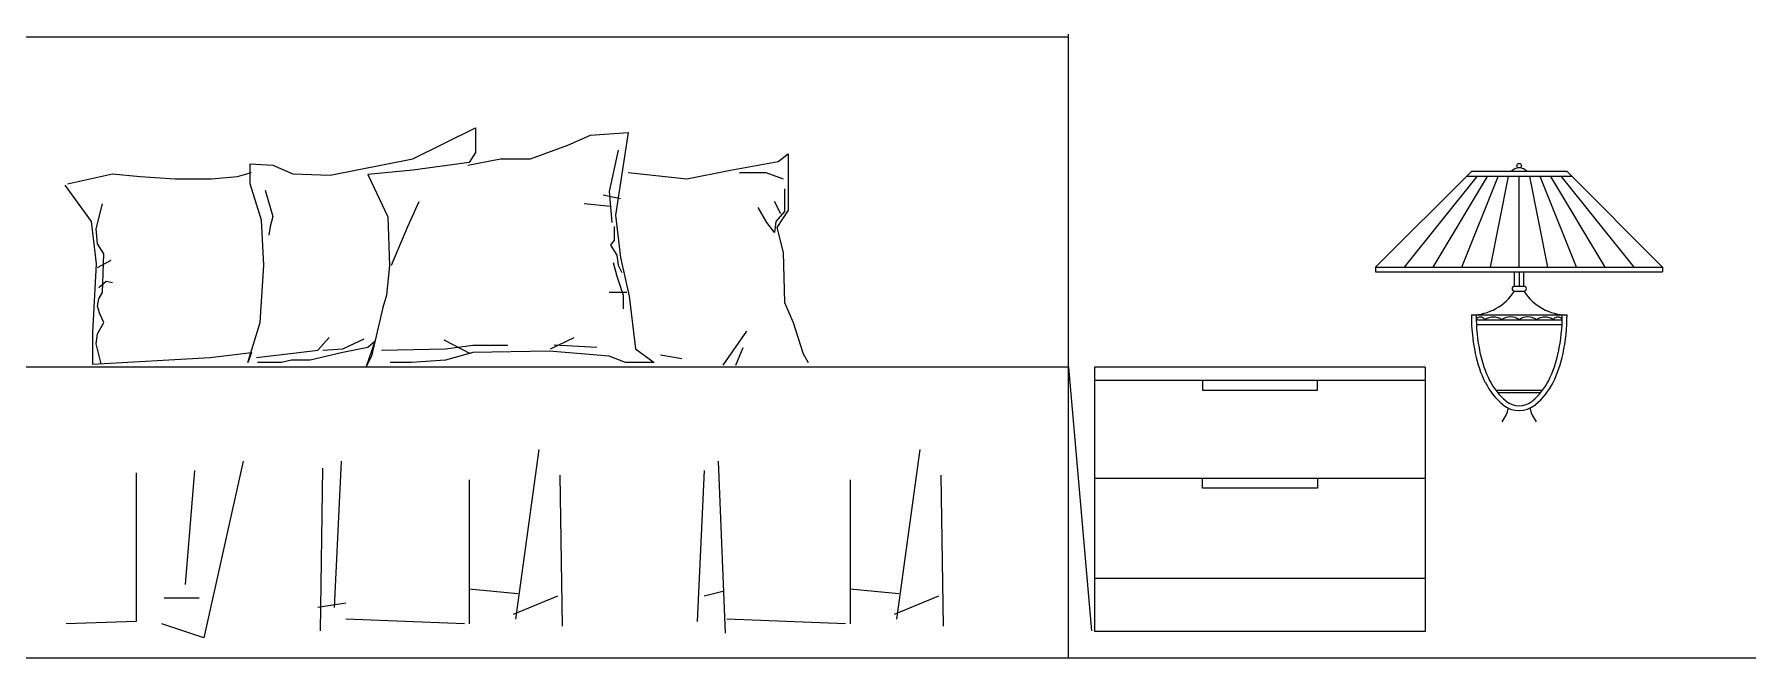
# Model space of a CAD drawing. Header units: inches. Extents: x 18.5 to 61, y 8.5 to 33.3.
# Drawn here: x 45.55 to 48.141, y 11.22 to 12.164 of the extents above; entities that cross this region are included whole.
import ezdxf

# ---------------------------------------------------------------- set-up
doc = ezdxf.new("R2010")
doc.units = ezdxf.units.IN
doc.header["$MEASUREMENT"] = 0
doc.layers.add('02', color=2, linetype='Continuous')
doc.layers.add('1', color=1, linetype='Continuous')

msp = doc.modelspace()

# ---------------------------------------------------------------- linework, layer by layer
at = {"layer": '02'}
for p, q in [((45.3141, 12.1595), (47.1141, 12.1595)), ((47.1141, 11.2196), (47.1141, 12.1636)), ((46.1224, 11.9748), (46.217, 12.0221)), ((46.217, 12.0221), (46.217, 11.9843)), ((46.357, 11.9956), (46.3911, 12.0108)), ((46.3911, 12.0108), (46.4479, 12.0146)), ((46.4479, 12.0146), (46.4289, 11.8897)), ((45.9976, 11.9503), (46.1224, 11.9748)), ((46.2057, 11.9654), (46.2549, 11.9748)), ((46.217, 11.9843), (46.2076, 11.9692)), ((46.2549, 11.9748), (46.3003, 11.9748)), ((46.3003, 11.9748), (46.357, 11.9956)), ((46.4327, 11.9881), (46.4195, 11.9257)), ((46.603, 11.9578), (46.6749, 11.9711)), ((46.6749, 11.9711), (46.69, 11.9824)), ((46.69, 11.9824), (46.69, 11.8973)), ((45.6002, 11.937), (45.6683, 11.9521)), ((45.6683, 11.9521), (45.71, 11.9484)), ((45.71, 11.9484), (45.7629, 11.9446)), ((45.7629, 11.9446), (45.8178, 11.9446)), ((45.8178, 11.9446), (45.8575, 11.9484)), ((45.8575, 11.9484), (45.8784, 11.954)), ((45.8765, 11.937), (45.8765, 11.9673)), ((45.8765, 11.9673), (45.9105, 11.9654)), ((45.9105, 11.9654), (45.9408, 11.9521)), ((45.9408, 11.9521), (45.9976, 11.9503)), ((46.1224, 11.9578), (46.0544, 11.9513)), ((46.0544, 11.9513), (46.0845, 11.8871)), ((46.2076, 11.9692), (46.1224, 11.9578)), ((46.4479, 11.954), (46.5368, 11.9446)), ((46.5368, 11.9446), (46.603, 11.9578)), ((46.6163, 11.954), (46.656, 11.954)), ((46.656, 11.954), (46.6825, 11.9446)), ((47.5783, 11.8109, 0.3429), (47.723, 11.9556, 0.3429)), ((47.6217, 11.8109, 0.3429), (47.7317, 11.9484, 0.3429)), ((47.6651, 11.8109, 0.3429), (47.7476, 11.9484, 0.3429)), ((47.7085, 11.8109, 0.3429), (47.7635, 11.9484, 0.3429)), ((47.8749, 11.9484, 0.3429), (47.7158, 11.9484, 0.3429)), ((47.8677, 11.9556, 0.3429), (47.723, 11.9556, 0.3429)), ((47.7519, 11.8109, 0.3429), (47.7794, 11.9484, 0.3429)), ((47.7953, 11.8109, 0.3429), (47.7953, 11.9484, 0.3429)), ((47.8387, 11.8109, 0.3429), (47.8112, 11.9484, 0.3429)), ((47.8821, 11.8109, 0.3429), (47.8272, 11.9484, 0.3429)), ((47.9255, 11.8109, 0.3429), (47.8431, 11.9484, 0.3429)), ((47.859, 11.9484, 0.3429), (47.9689, 11.8109, 0.3429)), ((47.8677, 11.9556, 0.3429), (48.0123, 11.8109, 0.3429)), ((45.5964, 11.9351), (45.6362, 11.8803)), ((45.8935, 11.8822), (45.8765, 11.937)), ((45.8992, 11.9276), (45.9105, 11.8878)), ((46.4365, 11.9143), (46.41, 11.92)), ((46.4195, 11.9257), (46.4233, 11.8784)), ((46.6844, 11.9295), (46.6844, 11.8954)), ((45.6437, 11.8689), (45.6532, 11.9068)), ((46.1149, 11.8727), (46.1319, 11.9105)), ((46.4214, 11.903), (46.3816, 11.9068)), ((46.6579, 11.8784), (46.6446, 11.9011)), ((46.6787, 11.8916), (46.6692, 11.9105)), ((46.6844, 11.8954), (46.6711, 11.8803)), ((46.69, 11.8973), (46.673, 11.8708)), ((45.6362, 11.8803), (45.6437, 11.816)), ((45.6456, 11.8462), (45.6437, 11.8689)), ((45.8973, 11.8141), (45.8935, 11.8822)), ((45.9067, 11.8727), (45.9048, 11.8595)), ((45.9105, 11.8878), (45.9067, 11.8727)), ((46.0845, 11.8871), (46.0872, 11.8133)), ((46.0903, 11.8141), (46.1149, 11.8727)), ((46.427, 11.8727), (46.427, 11.8519)), ((46.4289, 11.8897), (46.4365, 11.8254)), ((46.6692, 11.8633), (46.6579, 11.8784)), ((46.6711, 11.8803), (46.6692, 11.8633)), ((46.673, 11.8708), (46.6825, 11.833)), ((45.6551, 11.8311), (45.6456, 11.8462)), ((46.427, 11.8519), (46.4214, 11.8443)), ((46.4214, 11.8443), (46.4308, 11.8292)), ((45.6437, 11.816), (45.6381, 11.712)), ((45.6456, 11.8103), (45.6664, 11.8216)), ((45.6532, 11.7725), (45.6551, 11.8311)), ((46.4252, 11.8179), (46.4308, 11.7971)), ((46.4308, 11.8292), (46.4327, 11.8141)), ((46.4365, 11.8254), (46.4498, 11.7668)), ((46.6825, 11.833), (46.6844, 11.7573)), ((45.6475, 11.78), (45.6589, 11.7895)), ((45.6589, 11.7895), (45.6683, 11.7876)), ((45.8916, 11.7271), (45.8973, 11.8141)), ((46.0872, 11.8133), (46.0827, 11.7687)), ((46.4308, 11.7971), (46.4403, 11.7687)), ((46.4327, 11.8141), (46.4384, 11.8027)), ((47.5783, 11.8109, 0.3429), (47.5783, 11.8037, 0.3429)), ((47.5783, 11.8109, 0.3429), (48.0123, 11.8109, 0.3429)), ((47.5783, 11.8037, 0.3429), (48.0123, 11.8037, 0.3429)), ((47.7881, 11.782, 0.3429), (47.7881, 11.8037, 0.3429)), ((47.7953, 11.8037, 0.3429), (47.7953, 11.782, 0.3429)), ((47.8026, 11.782, 0.3429), (47.8026, 11.8037, 0.3429)), ((48.0123, 11.8109, 0.3429), (48.0123, 11.8037, 0.3429)), ((45.6456, 11.7517), (45.6475, 11.763)), ((45.6475, 11.763), (45.6532, 11.7725)), ((46.0827, 11.7687), (46.077, 11.7498)), ((46.446, 11.7725), (46.4195, 11.7725)), ((46.4403, 11.7687), (46.4403, 11.7479)), ((46.4498, 11.7668), (46.4592, 11.6874)), ((47.7881, 11.782, 0.3429), (47.8026, 11.782, 0.3429)), ((47.7881, 11.7748, 0.3429), (47.8026, 11.7748, 0.3429)), ((45.6494, 11.7403), (45.6456, 11.7517)), ((45.6551, 11.7271), (45.6494, 11.7403)), ((46.077, 11.7498), (46.06, 11.676)), ((46.6844, 11.7573), (46.6976, 11.7271)), ((47.723, 11.7386, 0.3429), (47.8677, 11.7386, 0.3429)), ((45.6381, 11.712), (45.6381, 11.664)), ((45.6456, 11.7101), (45.6551, 11.7271)), ((45.8727, 11.6666), (45.8916, 11.7271)), ((46.5917, 11.6628), (46.6276, 11.7138)), ((46.6976, 11.7271), (46.7127, 11.6798)), ((47.7303, 11.7314, 0.3429), (47.8603, 11.7314, 0.3429)), ((47.7303, 11.7241, 0.3429), (47.8603, 11.7241, 0.3429)), ((45.6437, 11.6949), (45.6456, 11.7101)), ((45.6513, 11.6647), (45.6437, 11.6949)), ((45.9502, 11.6817), (45.9786, 11.6855)), ((45.9786, 11.6855), (45.9957, 11.7044)), ((45.9862, 11.6855), (46.0165, 11.6874)), ((46.0165, 11.6874), (46.0486, 11.7025)), ((46.0543, 11.6893), (46.0165, 11.6817)), ((46.0524, 11.6609), (46.0657, 11.6987)), ((46.0657, 11.6987), (46.0543, 11.6893)), ((46.0751, 11.6855), (46.1716, 11.6874)), ((46.2095, 11.6798), (46.1697, 11.7006)), ((46.1716, 11.6874), (46.2132, 11.693)), ((46.2132, 11.693), (46.2662, 11.693)), ((46.3306, 11.6874), (46.3665, 11.7044)), ((46.4006, 11.6893), (46.3362, 11.693)), ((46.4592, 11.6874), (46.4876, 11.6666)), ((46.6106, 11.6628), (46.6219, 11.6893)), ((47.1141, 11.6595), (44.8432, 11.6595)), ((45.6381, 11.664), (45.8159, 11.6741)), ((45.8159, 11.6741), (45.8784, 11.6817)), ((45.8784, 11.6817), (45.8727, 11.6666)), ((45.8859, 11.6741), (45.9502, 11.6817)), ((45.9238, 11.6666), (45.8878, 11.6666)), ((45.9389, 11.6703), (45.9238, 11.6666)), ((45.9673, 11.6703), (45.9389, 11.6703)), ((46.0165, 11.6817), (45.9673, 11.6703)), ((46.06, 11.676), (46.0524, 11.6609)), ((46.1205, 11.6666), (46.0884, 11.6666)), ((46.1716, 11.6703), (46.1205, 11.6666)), ((46.2132, 11.6817), (46.1716, 11.6703)), ((46.3287, 11.6836), (46.2132, 11.6817)), ((46.4195, 11.676), (46.3287, 11.6836)), ((46.4441, 11.6666), (46.4195, 11.676)), ((46.4876, 11.6666), (46.4441, 11.6666)), ((46.5292, 11.6722), (46.4971, 11.6779)), ((46.7127, 11.6798), (46.7203, 11.6666)), ((47.1141, 11.6595), (47.1487, 11.2603)), ((47.6532, 11.6595), (47.1532, 11.6595)), ((47.1532, 11.6595), (47.1532, 11.2595)), ((47.6532, 11.6595), (47.6532, 11.2595)), ((47.6532, 11.6395), (47.1532, 11.6395)), ((47.3163, 11.6395), (47.3163, 11.6248)), ((47.4902, 11.6248), (47.4902, 11.6395)), ((47.3163, 11.6248), (47.4902, 11.6248)), ((47.7599, 11.6246, 0.3429), (47.8307, 11.6246, 0.3429)), ((47.7628, 11.621, 0.3429), (47.8279, 11.621, 0.3429)), ((46.3131, 11.5348), (46.2779, 11.2779)), ((46.8892, 11.5348), (46.854, 11.2779)), ((45.866, 11.5172), (45.8062, 11.2497)), ((45.9857, 11.5066), (45.9822, 11.2603)), ((46.0139, 11.5172), (46.0033, 11.2955)), ((46.5842, 11.5172), (46.5948, 11.2568)), ((45.7041, 11.4996), (45.7041, 11.2744)), ((45.7921, 11.5031), (45.778, 11.3307)), ((46.2075, 11.489), (46.2075, 11.2709)), ((46.3448, 11.4961), (46.3483, 11.2673)), ((46.5631, 11.5031), (46.5525, 11.2744)), ((46.7836, 11.489), (46.7836, 11.2709)), ((46.9209, 11.4961), (46.9244, 11.2673)), ((47.6532, 11.4912), (47.1532, 11.4912)), ((47.3163, 11.4766), (47.3163, 11.4912)), ((47.4902, 11.4912), (47.4902, 11.4766)), ((47.4902, 11.4766), (47.3163, 11.4766)), ((46.2814, 11.3166), (46.2075, 11.3236)), ((46.8575, 11.3166), (46.7836, 11.3236)), ((47.6532, 11.3395), (47.1532, 11.3395)), ((45.7991, 11.3096), (45.7463, 11.3096)), ((46.0209, 11.3025), (45.9787, 11.2955)), ((46.3413, 11.3131), (46.2744, 11.2849)), ((46.5912, 11.3201), (46.5631, 11.3131)), ((46.9173, 11.3131), (46.8505, 11.2849)), ((45.7041, 11.2744), (45.5984, 11.2709)), ((45.8062, 11.2497), (45.7428, 11.2709)), ((46.2005, 11.2709), (46.0209, 11.2779)), ((46.7765, 11.2709), (46.597, 11.2779)), ((47.6532, 11.2595), (47.1532, 11.2595))]:
    msp.add_line(p, q, dxfattribs=at)
msp.add_circle((47.7953, 11.9646, 0.3429), 0.00337, dxfattribs=at)
for centre, radius, start, end in [((47.7953, 11.9449, 0.3429), 0.0163, 40.9085, 139.0915), ((47.723, 11.8153, 0.3429), 0.0767, 270, 328.1092), ((47.7881, 11.7784, 0.3429), 0.00362, 90, 270), ((47.8026, 11.7784, 0.3429), 0.00362, 270, 90), ((47.8677, 11.8153, 0.3429), 0.0767, 211.8908, 270), ((48.0115, 11.7386, 0.3429), 0.2885, 180, 191.7009), ((48.0115, 11.7386, 0.3429), 0.2813, 180, 191.7009), ((47.5792, 11.7386, 0.3429), 0.2813, 348.2991, 0), ((47.5792, 11.7386, 0.3429), 0.2885, 348.2991, 0), ((47.7368, 11.7281, 0.3429), 0.00726, 26.4956, 153.5044), ((47.7563, 11.7123, 0.3429), 0.0231, 55.7504, 124.2496), ((47.7823, 11.7126, 0.3429), 0.0229, 55.3248, 124.6752), ((47.8083, 11.7126, 0.3429), 0.0229, 55.3248, 124.6752), ((47.8343, 11.7123, 0.3429), 0.0231, 55.7504, 124.2496), ((47.8538, 11.7281, 0.3429), 0.00726, 26.4956, 153.5044), ((47.9044, 11.7164, 0.3429), 0.1792, 191.7009, 206.5651), ((47.9044, 11.7164, 0.3429), 0.1719, 191.7009, 206.5651), ((47.6862, 11.7164, 0.3429), 0.1719, 333.4349, 348.2991), ((47.6862, 11.7164, 0.3429), 0.1792, 333.4349, 348.2991), ((47.8371, 11.6828, 0.3429), 0.1039, 206.5651, 230.3607), ((47.8371, 11.6828, 0.3429), 0.0967, 206.5651, 230.3607), ((47.7536, 11.6828, 0.3429), 0.0967, 309.6393, 333.4349), ((47.7536, 11.6828, 0.3429), 0.1039, 309.6393, 333.4349), ((47.7953, 11.6323, 0.3429), 0.0312, 230.3607, 309.6393), ((47.7296, 11.6078, 0.3429), 0.0505, 322.3501, 348.2789), ((47.7953, 11.6323, 0.3429), 0.0384, 230.3607, 309.6393), ((47.861, 11.6078, 0.3429), 0.0505, 191.7211, 217.6499)]:
    msp.add_arc(centre, radius, start, end, dxfattribs=at)
at = {"layer": '1'}
msp.add_line((40.3716, 11.2196), (60.6678, 11.2196), dxfattribs=at)

doc.saveas('drawing.dxf')
